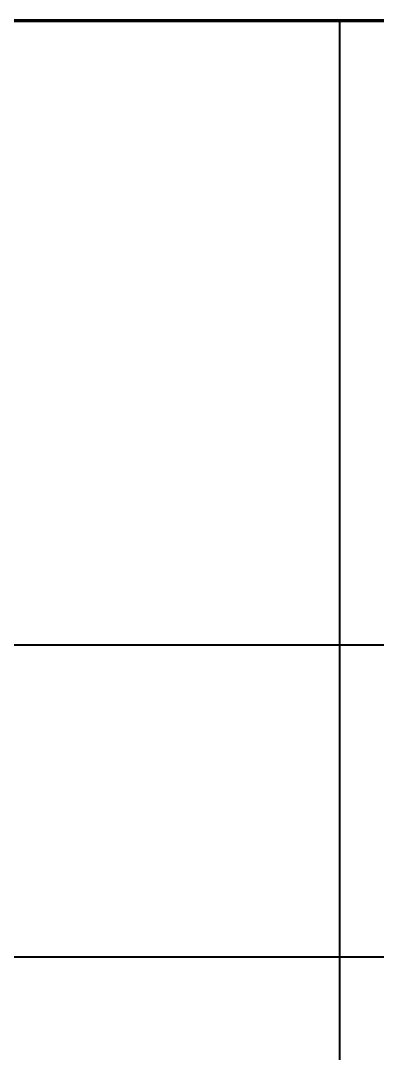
# Model space of a CAD drawing. Header units: millimetres. Extents: x 0 to 420, y 0 to 297.
# Drawn here: x 341.35 to 351.06, y 37.87 to 66 of the extents above; entities that cross this region are included whole.
import ezdxf

# ---------------------------------------------------------------- set-up
doc = ezdxf.new("R2010")
doc.units = ezdxf.units.MM
doc.layers.add('291-E-DIAGRAMA', color=5, linetype='Continuous')

msp = doc.modelspace()

# ---------------------------------------------------------------- linework, layer by layer
at = {"layer": '291-E-DIAGRAMA', "color": 7, "lineweight": 40}
for p, q in [((350.035, 66), (350.035, 15)), ((230, 49), (405, 49)), ((255, 40.5), (350.035, 40.5)), ((350.035, 40.5), (405, 40.5))]:
    msp.add_line(p, q, dxfattribs=at)
at = {"layer": '291-E-DIAGRAMA', "color": 7, "lineweight": 80}
msp.add_lwpolyline([(230, 66), (405, 66), (405, 15), (230, 15)], close=True, dxfattribs=at)

doc.saveas('drawing.dxf')
